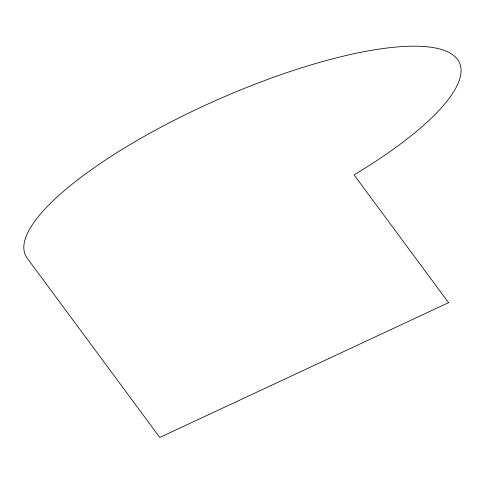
<?xml version="1.0" encoding="UTF-8"?>
<svg xmlns="http://www.w3.org/2000/svg" width="484" height="484" viewBox="0 0 484 484"><rect width="100%" height="100%" fill="white"/><g stroke="black" fill="none" stroke-linecap="round" stroke-linejoin="round"><path stroke-width="0.73" d="M448.553 302.663L159.774 437.451L27.806 258.988A234.099 63.35 -24.1 0 1 203.334 106.135A240.379 65.044 -24.1 0 1 447.313 51.655A240.379 65.044 -24.1 0 1 354.076 174.899L448.553 302.663"/></g></svg>
